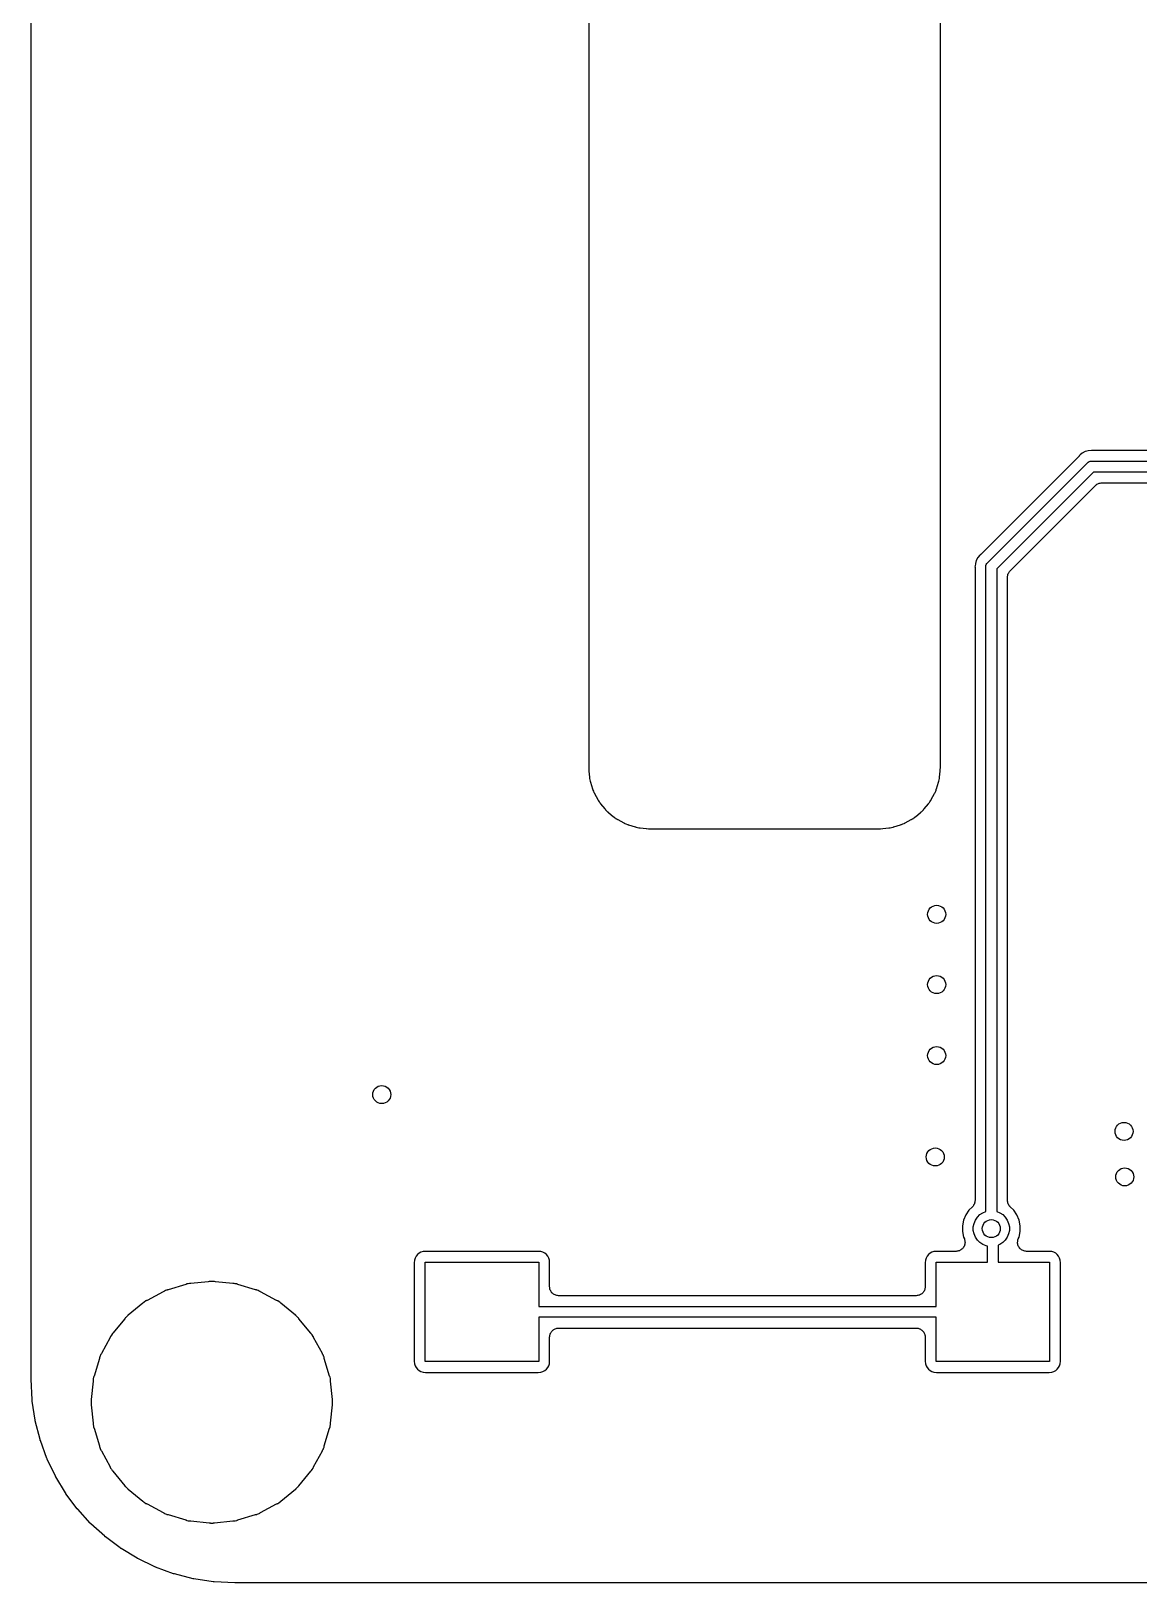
# Model space of a CAD drawing. Extents: x 98.9 to 141.5, y -118.8 to -76.2.
# Drawn here: x 98.89 to 114.51, y -118.8 to -96.93 of the extents above; entities that cross this region are included whole.
import ezdxf

# ---------------------------------------------------------------- set-up
doc = ezdxf.new("R2010")
doc.units = 0
doc.layers.add('BLACK', color=7, linetype='CONTINUOUS')

msp = doc.modelspace()

# ---------------------------------------------------------------- linework, layer by layer
at = {"layer": 'BLACK', "linetype": 'CONTINUOUS'}
for p, q in [((98.8931, -115.926), (98.8931, -79.0857)), ((106.751, -87.7344), (106.751, -107.278)), ((111.707, -107.278), (111.707, -87.7344)), ((113.661, -102.921), (112.276, -104.306)), ((112.374, -104.423), (113.778, -103.019)), ((113.664, -102.917), (113.661, -102.921)), ((113.668, -102.913), (113.664, -102.917)), ((113.669, -102.911), (113.668, -102.913)), ((113.673, -102.908), (113.669, -102.911)), ((113.676, -102.904), (113.673, -102.908)), ((113.707, -102.879), (113.676, -102.904)), ((113.676, -102.904), (113.676, -102.904)), ((113.747, -102.858), (113.707, -102.879)), ((113.773, -102.85), (113.747, -102.858)), ((113.79, -102.845), (113.773, -102.85)), ((113.773, -102.85), (113.773, -102.85)), ((113.778, -103.019), (113.781, -103.016)), ((113.781, -103.016), (113.792, -103.006)), ((113.83, -102.841), (113.79, -102.845)), ((113.792, -103.006), (113.806, -102.999)), ((113.806, -102.999), (113.82, -102.995)), ((113.82, -102.995), (113.831, -102.994)), ((113.835, -102.84), (113.83, -102.841)), ((113.83, -102.841), (113.83, -102.841)), ((113.831, -102.994), (113.835, -102.993)), ((113.831, -102.994), (113.831, -102.994)), ((113.84, -102.841), (113.835, -102.84)), ((113.835, -102.993), (113.839, -102.994)), ((113.839, -102.994), (124.743, -102.994)), ((113.845, -102.841), (113.84, -102.841)), ((113.851, -102.841), (113.845, -102.841)), ((113.852, -102.841), (113.851, -102.841)), ((124.628, -102.841), (113.852, -102.841)), ((113.867, -103.146), (112.501, -104.512)), ((124.771, -103.146), (113.867, -103.146)), ((112.691, -104.537), (113.892, -103.336)), ((113.892, -103.336), (113.893, -103.336)), ((113.893, -103.336), (113.893, -103.335)), ((113.893, -103.335), (113.893, -103.335)), ((113.893, -103.335), (113.894, -103.335)), ((113.894, -103.335), (113.903, -103.327)), ((113.903, -103.327), (113.912, -103.32)), ((113.912, -103.32), (113.913, -103.32)), ((113.913, -103.319), (113.924, -103.314)), ((113.913, -103.32), (113.913, -103.319)), ((113.924, -103.314), (113.934, -103.308)), ((113.934, -103.308), (113.935, -103.308)), ((113.935, -103.308), (113.946, -103.304)), ((113.935, -103.308), (113.935, -103.308)), ((113.946, -103.304), (113.958, -103.301)), ((113.958, -103.301), (113.958, -103.301)), ((113.958, -103.301), (113.959, -103.301)), ((113.959, -103.301), (113.971, -103.3)), ((113.971, -103.3), (113.982, -103.299)), ((113.982, -103.299), (116.957, -103.299)), ((112.263, -104.318), (112.234, -104.352)), ((112.266, -104.314), (112.263, -104.318)), ((112.27, -104.311), (112.266, -104.314)), ((112.274, -104.307), (112.27, -104.311)), ((112.276, -104.306), (112.274, -104.307)), ((112.196, -104.475), (112.195, -104.48)), ((112.195, -104.48), (112.196, -104.485)), ((112.2, -104.435), (112.196, -104.475)), ((112.196, -104.475), (112.196, -104.475)), ((112.196, -104.485), (112.196, -104.487)), ((112.196, -104.487), (112.196, -104.492)), ((112.196, -104.492), (112.196, -104.497)), ((112.196, -104.497), (112.196, -113.411)), ((112.213, -104.392), (112.2, -104.435)), ((112.234, -104.352), (112.213, -104.392)), ((112.348, -104.48), (112.349, -104.476)), ((112.349, -104.484), (112.348, -104.48)), ((112.349, -104.476), (112.35, -104.465)), ((112.349, -113.567), (112.349, -104.484)), ((112.35, -104.465), (112.354, -104.451)), ((112.354, -104.451), (112.361, -104.437)), ((112.361, -104.437), (112.371, -104.426)), ((112.371, -104.426), (112.374, -104.423)), ((112.501, -104.512), (112.501, -113.567)), ((112.675, -104.557), (112.675, -104.556)), ((112.675, -104.556), (112.676, -104.556)), ((112.676, -104.556), (112.683, -104.547)), ((112.683, -104.547), (112.691, -104.537)), ((112.654, -104.626), (112.655, -104.614)), ((112.654, -104.627), (112.654, -104.626)), ((112.654, -113.411), (112.654, -104.627)), ((112.654, -104.627), (112.654, -104.627)), ((112.654, -104.627), (112.654, -104.627)), ((112.654, -104.627), (112.654, -104.627)), ((112.655, -104.614), (112.656, -104.602)), ((112.656, -104.601), (112.66, -104.59)), ((112.656, -104.602), (112.656, -104.601)), ((112.656, -104.602), (112.656, -104.602)), ((112.66, -104.59), (112.663, -104.578)), ((112.663, -104.578), (112.664, -104.578)), ((112.664, -104.577), (112.67, -104.567)), ((112.664, -104.578), (112.664, -104.577)), ((112.67, -104.567), (112.675, -104.557)), ((106.751, -107.278), (106.751, -107.279)), ((106.751, -107.279), (106.751, -107.28)), ((106.751, -107.28), (106.751, -107.309)), ((106.751, -107.309), (106.751, -107.31)), ((106.751, -107.31), (106.751, -107.31)), ((106.751, -107.31), (106.751, -107.32)), ((106.751, -107.32), (106.752, -107.33)), ((106.752, -107.33), (106.752, -107.33)), ((106.752, -107.33), (106.752, -107.33)), ((106.752, -107.33), (106.755, -107.362)), ((106.755, -107.362), (106.755, -107.362)), ((106.755, -107.362), (106.764, -107.448)), ((111.694, -107.448), (111.703, -107.362)), ((111.703, -107.36), (111.706, -107.33)), ((111.703, -107.362), (111.703, -107.36)), ((111.703, -107.36), (111.703, -107.36)), ((111.706, -107.33), (111.707, -107.32)), ((111.706, -107.33), (111.706, -107.33)), ((111.706, -107.33), (111.706, -107.33)), ((111.707, -107.309), (111.707, -107.278)), ((111.707, -107.278), (111.707, -107.278)), ((111.707, -107.31), (111.707, -107.309)), ((111.707, -107.309), (111.707, -107.309)), ((111.707, -107.32), (111.707, -107.31)), ((106.764, -107.448), (106.764, -107.45)), ((106.764, -107.45), (106.764, -107.455)), ((106.764, -107.455), (106.764, -107.46)), ((106.764, -107.46), (106.764, -107.465)), ((106.764, -107.465), (106.768, -107.483)), ((106.768, -107.483), (106.768, -107.484)), ((106.768, -107.484), (106.768, -107.484)), ((106.768, -107.484), (106.772, -107.503)), ((106.772, -107.503), (106.774, -107.507)), ((106.774, -107.507), (106.774, -107.509)), ((106.774, -107.509), (106.776, -107.513)), ((106.776, -107.513), (106.778, -107.518)), ((106.778, -107.518), (106.807, -107.612)), ((106.807, -107.612), (106.807, -107.614)), ((106.807, -107.614), (106.808, -107.619)), ((111.649, -107.622), (111.65, -107.617)), ((111.65, -107.617), (111.651, -107.612)), ((111.651, -107.612), (111.68, -107.518)), ((111.68, -107.518), (111.681, -107.516)), ((111.681, -107.516), (111.683, -107.512)), ((111.683, -107.512), (111.684, -107.507)), ((111.684, -107.507), (111.686, -107.503)), ((111.686, -107.503), (111.69, -107.484)), ((111.69, -107.484), (111.694, -107.465)), ((111.69, -107.484), (111.69, -107.484)), ((111.69, -107.484), (111.69, -107.484)), ((111.694, -107.453), (111.694, -107.448)), ((111.694, -107.458), (111.694, -107.453)), ((111.694, -107.46), (111.694, -107.458)), ((111.694, -107.465), (111.694, -107.46)), ((106.808, -107.619), (106.81, -107.624)), ((106.81, -107.624), (106.811, -107.628)), ((106.811, -107.628), (106.818, -107.644)), ((106.818, -107.644), (106.818, -107.644)), ((106.818, -107.644), (106.826, -107.665)), ((106.826, -107.665), (106.828, -107.668)), ((106.828, -107.668), (106.829, -107.669)), ((106.829, -107.669), (106.832, -107.674)), ((106.832, -107.674), (106.835, -107.678)), ((106.835, -107.678), (106.88, -107.762)), ((106.88, -107.762), (106.881, -107.763)), ((106.881, -107.763), (106.883, -107.769)), ((106.883, -107.769), (106.886, -107.773)), ((106.886, -107.773), (106.887, -107.776)), ((106.887, -107.776), (106.889, -107.78)), ((106.889, -107.78), (106.89, -107.781)), ((106.89, -107.781), (106.89, -107.782)), ((106.89, -107.782), (106.898, -107.793)), ((106.898, -107.793), (106.898, -107.794)), ((106.898, -107.794), (106.898, -107.794)), ((106.898, -107.794), (106.907, -107.806)), ((106.907, -107.806), (106.907, -107.807)), ((106.907, -107.807), (106.909, -107.81)), ((106.909, -107.81), (106.912, -107.812)), ((106.912, -107.812), (106.913, -107.814)), ((106.913, -107.814), (106.916, -107.818)), ((106.916, -107.818), (106.92, -107.822)), ((106.92, -107.822), (106.98, -107.894)), ((111.479, -107.894), (111.538, -107.822)), ((111.538, -107.822), (111.539, -107.82)), ((111.539, -107.82), (111.543, -107.817)), ((111.543, -107.817), (111.546, -107.812)), ((111.546, -107.812), (111.549, -107.81)), ((111.549, -107.81), (111.551, -107.807)), ((111.551, -107.807), (111.552, -107.805)), ((111.552, -107.805), (111.56, -107.794)), ((111.552, -107.805), (111.552, -107.805)), ((111.56, -107.793), (111.569, -107.78)), ((111.56, -107.794), (111.56, -107.793)), ((111.56, -107.793), (111.56, -107.793)), ((111.569, -107.78), (111.571, -107.776)), ((111.569, -107.78), (111.569, -107.78)), ((111.571, -107.776), (111.573, -107.773)), ((111.573, -107.772), (111.576, -107.767)), ((111.573, -107.773), (111.573, -107.772)), ((111.576, -107.767), (111.578, -107.762)), ((111.578, -107.762), (111.623, -107.678)), ((111.623, -107.678), (111.624, -107.677)), ((111.624, -107.677), (111.627, -107.672)), ((111.627, -107.672), (111.63, -107.668)), ((111.63, -107.668), (111.632, -107.665)), ((111.632, -107.665), (111.641, -107.644)), ((111.641, -107.644), (111.647, -107.628)), ((111.641, -107.644), (111.641, -107.644)), ((111.641, -107.644), (111.641, -107.644)), ((111.647, -107.628), (111.648, -107.624)), ((111.648, -107.624), (111.649, -107.622)), ((106.98, -107.894), (106.981, -107.895)), ((106.981, -107.895), (106.984, -107.9)), ((106.984, -107.9), (106.987, -107.904)), ((106.987, -107.904), (106.989, -107.907)), ((106.989, -107.907), (106.992, -107.91)), ((106.992, -107.91), (106.993, -107.911)), ((106.993, -107.911), (106.994, -107.911)), ((106.994, -107.911), (107.003, -107.921)), ((107.003, -107.921), (107.004, -107.921)), ((107.004, -107.921), (107.004, -107.921)), ((107.004, -107.921), (107.014, -107.932)), ((107.014, -107.932), (107.015, -107.932)), ((107.015, -107.932), (107.018, -107.936)), ((107.018, -107.936), (107.02, -107.937)), ((107.02, -107.937), (107.022, -107.938)), ((107.022, -107.938), (107.026, -107.942)), ((107.026, -107.942), (107.031, -107.945)), ((107.031, -107.945), (107.103, -108.004)), ((107.103, -108.004), (107.104, -108.005)), ((107.104, -108.005), (107.108, -108.009)), ((107.108, -108.009), (107.112, -108.013)), ((107.112, -108.013), (107.115, -108.015)), ((107.115, -108.015), (107.118, -108.018)), ((107.118, -108.018), (107.12, -108.019)), ((107.12, -108.019), (107.12, -108.019)), ((107.12, -108.019), (107.131, -108.026)), ((107.131, -108.026), (107.131, -108.027)), ((107.131, -108.027), (107.131, -108.027)), ((107.131, -108.027), (107.144, -108.035)), ((107.144, -108.035), (107.145, -108.035)), ((107.145, -108.035), (107.148, -108.038)), ((107.148, -108.038), (107.151, -108.039)), ((107.151, -108.039), (107.153, -108.04)), ((107.153, -108.04), (107.158, -108.042)), ((107.158, -108.042), (107.163, -108.045)), ((107.163, -108.045), (107.246, -108.09)), ((111.212, -108.09), (111.295, -108.045)), ((111.295, -108.045), (111.297, -108.044)), ((111.297, -108.044), (111.302, -108.042)), ((111.302, -108.042), (111.307, -108.039)), ((111.307, -108.039), (111.31, -108.038)), ((111.31, -108.038), (111.314, -108.035)), ((111.314, -108.035), (111.315, -108.034)), ((111.315, -108.034), (111.327, -108.027)), ((111.315, -108.034), (111.315, -108.034)), ((111.327, -108.026), (111.34, -108.018)), ((111.327, -108.027), (111.327, -108.026)), ((111.327, -108.026), (111.327, -108.026)), ((111.34, -108.018), (111.344, -108.015)), ((111.34, -108.018), (111.34, -108.018)), ((111.344, -108.015), (111.346, -108.013)), ((111.346, -108.013), (111.347, -108.012)), ((111.347, -108.012), (111.351, -108.008)), ((111.351, -108.008), (111.355, -108.004)), ((111.355, -108.004), (111.427, -107.945)), ((111.427, -107.945), (111.429, -107.944)), ((111.429, -107.944), (111.433, -107.941)), ((111.433, -107.941), (111.438, -107.937)), ((111.438, -107.937), (111.44, -107.936)), ((111.44, -107.936), (111.443, -107.932)), ((111.443, -107.932), (111.445, -107.931)), ((111.445, -107.931), (111.455, -107.921)), ((111.445, -107.931), (111.445, -107.931)), ((111.455, -107.921), (111.466, -107.91)), ((111.455, -107.921), (111.455, -107.921)), ((111.455, -107.921), (111.455, -107.921)), ((111.466, -107.91), (111.469, -107.907)), ((111.466, -107.91), (111.466, -107.91)), ((111.469, -107.907), (111.471, -107.904)), ((111.471, -107.904), (111.472, -107.903)), ((111.472, -107.903), (111.475, -107.898)), ((111.475, -107.898), (111.479, -107.894)), ((107.246, -108.09), (107.248, -108.091)), ((107.248, -108.091), (107.252, -108.094)), ((107.252, -108.094), (107.257, -108.096)), ((107.257, -108.096), (107.26, -108.098)), ((107.26, -108.098), (107.277, -108.105)), ((107.277, -108.105), (107.277, -108.105)), ((107.277, -108.105), (107.297, -108.114)), ((107.297, -108.114), (107.3, -108.115)), ((107.3, -108.115), (107.302, -108.115)), ((107.302, -108.115), (107.307, -108.117)), ((107.307, -108.117), (107.312, -108.118)), ((107.312, -108.118), (107.406, -108.147)), ((107.406, -108.147), (107.408, -108.147)), ((107.408, -108.147), (107.413, -108.149)), ((107.413, -108.149), (107.418, -108.151)), ((107.418, -108.151), (107.422, -108.152)), ((107.422, -108.152), (107.441, -108.156)), ((107.441, -108.156), (107.441, -108.156)), ((107.441, -108.156), (107.441, -108.156)), ((107.441, -108.156), (107.46, -108.16)), ((107.46, -108.16), (107.464, -108.16)), ((107.464, -108.16), (107.466, -108.16)), ((107.466, -108.16), (107.471, -108.161)), ((107.471, -108.161), (107.476, -108.161)), ((107.476, -108.161), (107.563, -108.17)), ((107.563, -108.17), (107.564, -108.17)), ((107.564, -108.17), (107.565, -108.17)), ((107.565, -108.17), (107.594, -108.173)), ((107.594, -108.173), (107.594, -108.173)), ((107.594, -108.173), (107.594, -108.173)), ((107.594, -108.173), (107.605, -108.174)), ((107.605, -108.174), (107.615, -108.174)), ((107.615, -108.174), (107.615, -108.174)), ((107.615, -108.174), (107.615, -108.174)), ((107.615, -108.174), (107.646, -108.174)), ((107.646, -108.174), (107.647, -108.174)), ((107.647, -108.174), (110.811, -108.174)), ((110.811, -108.174), (110.813, -108.174)), ((110.813, -108.174), (110.813, -108.174)), ((110.813, -108.174), (110.843, -108.174)), ((110.843, -108.174), (110.843, -108.174)), ((110.843, -108.174), (110.843, -108.174)), ((110.843, -108.174), (110.854, -108.174)), ((110.854, -108.174), (110.864, -108.173)), ((110.864, -108.173), (110.895, -108.17)), ((110.864, -108.173), (110.864, -108.173)), ((110.864, -108.173), (110.864, -108.173)), ((110.895, -108.17), (110.896, -108.17)), ((110.896, -108.17), (110.982, -108.161)), ((110.982, -108.161), (110.984, -108.161)), ((110.984, -108.161), (110.989, -108.161)), ((110.989, -108.161), (110.994, -108.16)), ((110.994, -108.16), (110.998, -108.16)), ((110.998, -108.16), (111.017, -108.156)), ((111.017, -108.156), (111.017, -108.156)), ((111.017, -108.156), (111.018, -108.156)), ((111.018, -108.156), (111.036, -108.152)), ((111.036, -108.152), (111.04, -108.151)), ((111.04, -108.151), (111.042, -108.15)), ((111.042, -108.15), (111.047, -108.149)), ((111.047, -108.149), (111.052, -108.147)), ((111.052, -108.147), (111.146, -108.118)), ((111.146, -108.118), (111.147, -108.117)), ((111.147, -108.117), (111.153, -108.116)), ((111.153, -108.116), (111.158, -108.115)), ((111.158, -108.115), (111.161, -108.114)), ((111.161, -108.114), (111.18, -108.106)), ((111.18, -108.106), (111.198, -108.098)), ((111.18, -108.106), (111.18, -108.106)), ((111.198, -108.098), (111.201, -108.096)), ((111.201, -108.096), (111.203, -108.095)), ((111.203, -108.095), (111.208, -108.093)), ((111.208, -108.093), (111.212, -108.09)), ((112.159, -113.501), (112.109, -113.551)), ((112.167, -113.492), (112.159, -113.501)), ((112.174, -113.483), (112.167, -113.492)), ((112.175, -113.482), (112.174, -113.483)), ((112.18, -113.472), (112.175, -113.482)), ((112.175, -113.482), (112.175, -113.482)), ((112.186, -113.461), (112.18, -113.472)), ((112.187, -113.46), (112.186, -113.461)), ((112.186, -113.461), (112.186, -113.461)), ((112.19, -113.449), (112.187, -113.46)), ((112.194, -113.438), (112.19, -113.449)), ((112.195, -113.425), (112.194, -113.436)), ((112.194, -113.436), (112.194, -113.437)), ((112.194, -113.437), (112.194, -113.438)), ((112.196, -113.413), (112.195, -113.425)), ((112.196, -113.411), (112.196, -113.412)), ((112.196, -113.412), (112.196, -113.412)), ((112.196, -113.412), (112.196, -113.412)), ((112.196, -113.412), (112.196, -113.413)), ((112.655, -113.423), (112.654, -113.411)), ((112.656, -113.435), (112.655, -113.423)), ((112.656, -113.436), (112.656, -113.435)), ((112.656, -113.435), (112.656, -113.435)), ((112.659, -113.447), (112.656, -113.436)), ((112.663, -113.458), (112.659, -113.447)), ((112.663, -113.459), (112.663, -113.458)), ((112.663, -113.46), (112.663, -113.459)), ((112.669, -113.47), (112.663, -113.46)), ((112.674, -113.48), (112.669, -113.47)), ((112.675, -113.481), (112.674, -113.48)), ((112.675, -113.482), (112.675, -113.481)), ((112.682, -113.491), (112.675, -113.482)), ((112.69, -113.5), (112.682, -113.491)), ((112.69, -113.501), (112.69, -113.5)), ((112.691, -113.501), (112.69, -113.501)), ((112.69, -113.501), (112.69, -113.501)), ((112.69, -113.501), (112.69, -113.501)), ((112.741, -113.551), (112.691, -113.501)), ((112.034, -113.691), (112.019, -113.77)), ((112.065, -113.617), (112.034, -113.691)), ((112.109, -113.551), (112.065, -113.617)), ((112.171, -113.785), (112.181, -113.736)), ((112.181, -113.736), (112.2, -113.69)), ((112.2, -113.69), (112.228, -113.648)), ((112.228, -113.648), (112.263, -113.613)), ((112.263, -113.613), (112.305, -113.585)), ((112.305, -113.585), (112.349, -113.567)), ((112.501, -113.567), (112.545, -113.585)), ((112.545, -113.585), (112.587, -113.613)), ((112.587, -113.613), (112.622, -113.648)), ((112.622, -113.648), (112.65, -113.69)), ((112.65, -113.69), (112.669, -113.736)), ((112.669, -113.736), (112.679, -113.785)), ((112.785, -113.617), (112.741, -113.551)), ((112.816, -113.691), (112.785, -113.617)), ((112.831, -113.77), (112.816, -113.691)), ((112.019, -113.77), (112.019, -113.85)), ((112.019, -113.85), (112.034, -113.929)), ((112.034, -113.929), (112.045, -113.955)), ((112.045, -113.955), (112.045, -113.956)), ((112.045, -113.956), (112.045, -113.956)), ((112.045, -113.956), (112.045, -113.956)), ((112.045, -113.956), (112.046, -113.956)), ((112.046, -113.956), (112.049, -113.968)), ((112.171, -113.835), (112.171, -113.785)), ((112.181, -113.884), (112.171, -113.835)), ((112.2, -113.93), (112.181, -113.884)), ((112.228, -113.972), (112.2, -113.93)), ((112.65, -113.93), (112.622, -113.972)), ((112.669, -113.884), (112.65, -113.93)), ((112.679, -113.835), (112.669, -113.884)), ((112.679, -113.785), (112.679, -113.835)), ((112.801, -113.966), (112.805, -113.955)), ((112.805, -113.955), (112.816, -113.929)), ((112.816, -113.929), (112.831, -113.85)), ((112.831, -113.85), (112.831, -113.77)), ((104.338, -114.176), (104.319, -114.199)), ((104.362, -114.157), (104.338, -114.176)), ((104.388, -114.143), (104.362, -114.157)), ((104.417, -114.134), (104.388, -114.143)), ((104.453, -114.13), (104.417, -114.134)), ((106.04, -114.13), (104.453, -114.13)), ((106.076, -114.134), (106.04, -114.13)), ((106.105, -114.143), (106.076, -114.134)), ((106.132, -114.157), (106.105, -114.143)), ((106.155, -114.176), (106.132, -114.157)), ((106.174, -114.199), (106.155, -114.176)), ((111.538, -114.176), (111.519, -114.199)), ((111.562, -114.157), (111.538, -114.176)), ((111.588, -114.143), (111.562, -114.157)), ((111.617, -114.134), (111.588, -114.143)), ((111.653, -114.13), (111.617, -114.134)), ((111.928, -114.13), (111.653, -114.13)), ((111.94, -114.129), (111.928, -114.13)), ((111.952, -114.128), (111.94, -114.129)), ((111.964, -114.124), (111.952, -114.128)), ((111.952, -114.128), (111.952, -114.128)), ((111.952, -114.128), (111.952, -114.128)), ((111.975, -114.121), (111.964, -114.124)), ((111.976, -114.121), (111.975, -114.121)), ((111.987, -114.115), (111.976, -114.121)), ((111.976, -114.121), (111.976, -114.121)), ((111.997, -114.109), (111.987, -114.115)), ((111.998, -114.109), (111.997, -114.109)), ((112.007, -114.101), (111.998, -114.109)), ((111.998, -114.109), (111.998, -114.109)), ((112.017, -114.094), (112.007, -114.101)), ((112.025, -114.084), (112.017, -114.093)), ((112.017, -114.093), (112.017, -114.094)), ((112.017, -114.094), (112.017, -114.094)), ((112.033, -114.075), (112.025, -114.084)), ((112.039, -114.064), (112.033, -114.074)), ((112.033, -114.074), (112.033, -114.075)), ((112.033, -114.075), (112.033, -114.075)), ((112.045, -114.053), (112.039, -114.064)), ((112.048, -114.041), (112.045, -114.052)), ((112.045, -114.052), (112.045, -114.053)), ((112.045, -114.053), (112.045, -114.053)), ((112.052, -114.029), (112.048, -114.041)), ((112.049, -113.968), (112.052, -113.979)), ((112.052, -113.979), (112.052, -113.98)), ((112.052, -113.98), (112.053, -113.98)), ((112.053, -114.017), (112.052, -114.029)), ((112.052, -114.029), (112.052, -114.029)), ((112.052, -114.029), (112.052, -114.029)), ((112.053, -113.98), (112.054, -113.992)), ((112.055, -114.005), (112.053, -114.017)), ((112.054, -113.992), (112.055, -114.004)), ((112.055, -114.004), (112.055, -114.004)), ((112.055, -114.004), (112.055, -114.005)), ((112.263, -114.007), (112.228, -113.972)), ((112.305, -114.035), (112.263, -114.007)), ((112.351, -114.054), (112.305, -114.035)), ((112.37, -114.058), (112.351, -114.054)), ((112.37, -114.284), (112.37, -114.058)), ((112.545, -114.035), (112.523, -114.044)), ((112.523, -114.044), (112.523, -114.284)), ((112.587, -114.007), (112.545, -114.035)), ((112.622, -113.972), (112.587, -114.007)), ((112.795, -114.002), (112.797, -113.99)), ((112.795, -114.003), (112.795, -114.002)), ((112.796, -114.015), (112.795, -114.003)), ((112.795, -114.003), (112.795, -114.003)), ((112.798, -114.027), (112.796, -114.015)), ((112.797, -113.99), (112.798, -113.978)), ((112.798, -113.978), (112.801, -113.966)), ((112.798, -113.978), (112.798, -113.978)), ((112.798, -113.978), (112.798, -113.978)), ((112.798, -114.028), (112.798, -114.027)), ((112.798, -114.027), (112.798, -114.027)), ((112.801, -114.039), (112.798, -114.028)), ((112.805, -114.051), (112.801, -114.039)), ((112.81, -114.062), (112.805, -114.051)), ((112.805, -114.051), (112.805, -114.051)), ((112.805, -114.051), (112.805, -114.051)), ((112.816, -114.073), (112.81, -114.062)), ((112.824, -114.083), (112.816, -114.073)), ((112.816, -114.073), (112.816, -114.073)), ((112.816, -114.073), (112.816, -114.073)), ((112.832, -114.092), (112.824, -114.083)), ((112.832, -114.093), (112.832, -114.092)), ((112.832, -114.092), (112.832, -114.092)), ((112.841, -114.1), (112.832, -114.093)), ((112.851, -114.108), (112.841, -114.1)), ((112.862, -114.114), (112.851, -114.108)), ((112.851, -114.108), (112.851, -114.108)), ((112.851, -114.108), (112.851, -114.108)), ((112.872, -114.12), (112.862, -114.114)), ((112.873, -114.12), (112.872, -114.12)), ((112.884, -114.124), (112.873, -114.12)), ((112.873, -114.12), (112.873, -114.12)), ((112.896, -114.127), (112.884, -114.124)), ((112.896, -114.128), (112.896, -114.127)), ((112.897, -114.128), (112.896, -114.128)), ((112.908, -114.129), (112.897, -114.128)), ((112.921, -114.13), (112.908, -114.129)), ((112.922, -114.13), (112.921, -114.13)), ((112.921, -114.13), (112.921, -114.13)), ((112.921, -114.13), (112.921, -114.13)), ((112.921, -114.13), (112.921, -114.13)), ((113.24, -114.13), (112.922, -114.13)), ((113.276, -114.134), (113.24, -114.13)), ((113.305, -114.143), (113.276, -114.134)), ((113.332, -114.157), (113.305, -114.143)), ((113.355, -114.176), (113.332, -114.157)), ((113.374, -114.199), (113.355, -114.176)), ((104.296, -114.254), (104.293, -114.29)), ((104.293, -114.29), (104.293, -115.678)), ((104.305, -114.225), (104.296, -114.254)), ((104.319, -114.199), (104.305, -114.225)), ((104.447, -115.684), (104.447, -114.284)), ((104.447, -114.284), (106.047, -114.284)), ((106.047, -114.284), (106.047, -114.908)), ((106.188, -114.225), (106.174, -114.199)), ((106.197, -114.254), (106.188, -114.225)), ((106.2, -114.29), (106.197, -114.254)), ((106.2, -114.628), (106.2, -114.29)), ((111.496, -114.254), (111.493, -114.29)), ((111.493, -114.29), (111.493, -114.628)), ((111.505, -114.225), (111.496, -114.254)), ((111.519, -114.199), (111.505, -114.225)), ((111.647, -114.908), (111.647, -114.284)), ((111.647, -114.284), (112.37, -114.284)), ((112.523, -114.284), (113.247, -114.284)), ((113.247, -114.284), (113.247, -115.684)), ((113.388, -114.225), (113.374, -114.199)), ((113.397, -114.254), (113.388, -114.225)), ((113.4, -114.29), (113.397, -114.254)), ((113.4, -115.678), (113.4, -114.29)), ((101.073, -114.596), (100.824, -114.672)), ((101.078, -114.594), (101.073, -114.596)), ((101.083, -114.593), (101.078, -114.594)), ((101.084, -114.592), (101.083, -114.593)), ((101.088, -114.59), (101.084, -114.592)), ((101.109, -114.586), (101.088, -114.59)), ((101.127, -114.583), (101.109, -114.586)), ((101.109, -114.586), (101.109, -114.586)), ((101.109, -114.586), (101.109, -114.586)), ((101.131, -114.583), (101.127, -114.583)), ((101.136, -114.582), (101.131, -114.583)), ((101.141, -114.582), (101.136, -114.582)), ((101.143, -114.582), (101.141, -114.582)), ((101.389, -114.558), (101.143, -114.582)), ((101.405, -114.556), (101.389, -114.558)), ((101.389, -114.558), (101.389, -114.558)), ((101.41, -114.555), (101.405, -114.556)), ((101.416, -114.555), (101.41, -114.555)), ((101.417, -114.554), (101.416, -114.555)), ((101.421, -114.554), (101.417, -114.554)), ((101.437, -114.554), (101.421, -114.554)), ((101.445, -114.554), (101.437, -114.554)), ((101.461, -114.554), (101.445, -114.554)), ((101.465, -114.554), (101.461, -114.554)), ((101.47, -114.555), (101.465, -114.554)), ((101.475, -114.556), (101.47, -114.555)), ((101.477, -114.556), (101.475, -114.556)), ((101.492, -114.558), (101.477, -114.556)), ((101.493, -114.558), (101.492, -114.558)), ((101.739, -114.582), (101.493, -114.558)), ((101.744, -114.582), (101.739, -114.582)), ((101.749, -114.583), (101.744, -114.582)), ((101.751, -114.583), (101.749, -114.583)), ((101.755, -114.583), (101.751, -114.583)), ((101.771, -114.586), (101.755, -114.583)), ((101.794, -114.59), (101.771, -114.586)), ((101.771, -114.586), (101.771, -114.586)), ((101.771, -114.586), (101.771, -114.586)), ((101.798, -114.592), (101.794, -114.59)), ((101.803, -114.593), (101.798, -114.592)), ((101.808, -114.596), (101.803, -114.593)), ((101.809, -114.596), (101.808, -114.596)), ((102.058, -114.672), (101.809, -114.596)), ((100.513, -114.829), (100.486, -114.846)), ((100.516, -114.827), (100.513, -114.829)), ((100.521, -114.825), (100.516, -114.827)), ((100.526, -114.823), (100.521, -114.825)), ((100.528, -114.822), (100.526, -114.823)), ((100.757, -114.699), (100.528, -114.822)), ((100.762, -114.696), (100.757, -114.699)), ((100.766, -114.694), (100.762, -114.696)), ((100.768, -114.693), (100.766, -114.694)), ((100.771, -114.691), (100.768, -114.693)), ((100.774, -114.689), (100.771, -114.691)), ((100.775, -114.689), (100.774, -114.689)), ((100.79, -114.683), (100.775, -114.689)), ((100.803, -114.678), (100.79, -114.683)), ((100.79, -114.683), (100.79, -114.683)), ((100.79, -114.683), (100.79, -114.683)), ((100.804, -114.677), (100.803, -114.678)), ((100.803, -114.678), (100.803, -114.678)), ((100.808, -114.675), (100.804, -114.677)), ((100.811, -114.675), (100.808, -114.675)), ((100.817, -114.673), (100.811, -114.675)), ((100.822, -114.672), (100.817, -114.673)), ((100.824, -114.672), (100.822, -114.672)), ((102.064, -114.673), (102.058, -114.672)), ((102.069, -114.674), (102.064, -114.673)), ((102.07, -114.675), (102.069, -114.674)), ((102.074, -114.675), (102.07, -114.675)), ((102.078, -114.677), (102.074, -114.675)), ((102.092, -114.683), (102.078, -114.677)), ((102.078, -114.677), (102.078, -114.677)), ((102.106, -114.689), (102.092, -114.683)), ((102.092, -114.683), (102.092, -114.683)), ((102.092, -114.683), (102.092, -114.683)), ((102.107, -114.689), (102.106, -114.689)), ((102.106, -114.689), (102.106, -114.689)), ((102.111, -114.691), (102.107, -114.689)), ((102.114, -114.693), (102.111, -114.691)), ((102.119, -114.695), (102.114, -114.693)), ((102.123, -114.698), (102.119, -114.695)), ((102.125, -114.699), (102.123, -114.698)), ((102.354, -114.822), (102.125, -114.699)), ((102.359, -114.824), (102.354, -114.822)), ((102.364, -114.826), (102.359, -114.824)), ((102.366, -114.827), (102.364, -114.826)), ((102.369, -114.829), (102.366, -114.827)), ((102.388, -114.841), (102.369, -114.829)), ((106.202, -114.64), (106.2, -114.628)), ((106.203, -114.652), (106.202, -114.64)), ((106.203, -114.653), (106.203, -114.652)), ((106.206, -114.665), (106.203, -114.653)), ((106.203, -114.653), (106.203, -114.653)), ((106.21, -114.676), (106.206, -114.665)), ((106.21, -114.677), (106.21, -114.676)), ((106.21, -114.676), (106.21, -114.676)), ((106.216, -114.687), (106.21, -114.677)), ((106.221, -114.698), (106.216, -114.687)), ((106.222, -114.699), (106.221, -114.698)), ((106.221, -114.698), (106.221, -114.698)), ((106.229, -114.708), (106.222, -114.699)), ((106.237, -114.717), (106.229, -114.708)), ((106.237, -114.718), (106.237, -114.717)), ((106.246, -114.726), (106.237, -114.718)), ((106.237, -114.718), (106.237, -114.718)), ((106.256, -114.733), (106.246, -114.726)), ((106.256, -114.734), (106.256, -114.733)), ((106.256, -114.733), (106.256, -114.733)), ((106.267, -114.739), (106.256, -114.734)), ((106.277, -114.745), (106.267, -114.739)), ((106.278, -114.745), (106.277, -114.745)), ((106.29, -114.749), (106.278, -114.745)), ((106.278, -114.745), (106.278, -114.745)), ((106.301, -114.753), (106.29, -114.749)), ((106.302, -114.753), (106.301, -114.753)), ((106.301, -114.753), (106.301, -114.753)), ((106.314, -114.754), (106.302, -114.753)), ((106.326, -114.755), (106.314, -114.754)), ((106.327, -114.755), (106.326, -114.755)), ((106.326, -114.755), (106.326, -114.755)), ((106.326, -114.755), (106.326, -114.755)), ((106.326, -114.755), (106.326, -114.755)), ((111.366, -114.755), (106.327, -114.755)), ((111.378, -114.754), (111.366, -114.755)), ((111.39, -114.753), (111.378, -114.754)), ((111.391, -114.753), (111.39, -114.753)), ((111.39, -114.753), (111.39, -114.753)), ((111.402, -114.75), (111.391, -114.753)), ((111.413, -114.746), (111.402, -114.75)), ((111.414, -114.746), (111.413, -114.746)), ((111.425, -114.74), (111.414, -114.746)), ((111.414, -114.746), (111.414, -114.746)), ((111.435, -114.735), (111.425, -114.74)), ((111.436, -114.734), (111.435, -114.735)), ((111.445, -114.727), (111.436, -114.734)), ((111.436, -114.734), (111.436, -114.734)), ((111.455, -114.719), (111.445, -114.727)), ((111.463, -114.709), (111.455, -114.719)), ((111.455, -114.719), (111.455, -114.719)), ((111.455, -114.719), (111.455, -114.719)), ((111.471, -114.7), (111.463, -114.709)), ((111.477, -114.689), (111.471, -114.699)), ((111.471, -114.699), (111.471, -114.7)), ((111.471, -114.7), (111.471, -114.7)), ((111.483, -114.678), (111.477, -114.689)), ((111.486, -114.666), (111.483, -114.678)), ((111.483, -114.678), (111.483, -114.678)), ((111.483, -114.678), (111.483, -114.678)), ((111.49, -114.655), (111.486, -114.666)), ((111.492, -114.642), (111.49, -114.654)), ((111.49, -114.654), (111.49, -114.654)), ((111.49, -114.654), (111.49, -114.655)), ((111.493, -114.63), (111.492, -114.642)), ((111.493, -114.628), (111.493, -114.629)), ((111.493, -114.629), (111.493, -114.629)), ((111.493, -114.629), (111.493, -114.629)), ((111.493, -114.629), (111.493, -114.63)), ((100.237, -115.052), (100.223, -115.066)), ((100.251, -115.038), (100.237, -115.052)), ((100.237, -115.052), (100.237, -115.052)), ((100.237, -115.052), (100.237, -115.052)), ((100.254, -115.036), (100.251, -115.038)), ((100.258, -115.033), (100.254, -115.036)), ((100.263, -115.03), (100.258, -115.033)), ((100.264, -115.029), (100.263, -115.03)), ((100.468, -114.862), (100.264, -115.029)), ((100.472, -114.858), (100.468, -114.862)), ((100.476, -114.855), (100.472, -114.858)), ((100.477, -114.853), (100.476, -114.855)), ((100.48, -114.851), (100.477, -114.853)), ((100.486, -114.846), (100.48, -114.851)), ((100.486, -114.846), (100.486, -114.846)), ((102.402, -114.851), (102.388, -114.841)), ((102.388, -114.841), (102.388, -114.841)), ((102.405, -114.853), (102.402, -114.851)), ((102.409, -114.857), (102.405, -114.853)), ((102.413, -114.861), (102.409, -114.857)), ((102.414, -114.862), (102.413, -114.861)), ((102.618, -115.029), (102.414, -114.862)), ((102.622, -115.032), (102.618, -115.029)), ((102.626, -115.035), (102.622, -115.032)), ((102.628, -115.036), (102.626, -115.035)), ((102.631, -115.038), (102.628, -115.036)), ((102.645, -115.052), (102.631, -115.038)), ((102.659, -115.066), (102.645, -115.052)), ((102.645, -115.052), (102.645, -115.052)), ((102.645, -115.052), (102.645, -115.052)), ((106.047, -114.908), (111.647, -114.908)), ((100.213, -115.079), (100.046, -115.283)), ((100.216, -115.075), (100.213, -115.079)), ((100.22, -115.071), (100.216, -115.075)), ((100.221, -115.069), (100.22, -115.071)), ((100.223, -115.066), (100.221, -115.069)), ((102.661, -115.069), (102.659, -115.066)), ((102.664, -115.074), (102.661, -115.069)), ((102.667, -115.078), (102.664, -115.074)), ((102.668, -115.079), (102.667, -115.078)), ((102.835, -115.283), (102.668, -115.079)), ((111.647, -115.06), (106.047, -115.06)), ((106.047, -115.06), (106.047, -115.684)), ((106.216, -115.279), (106.222, -115.269)), ((106.222, -115.269), (106.222, -115.268)), ((106.222, -115.268), (106.223, -115.268)), ((106.223, -115.268), (106.23, -115.259)), ((106.23, -115.259), (106.238, -115.249)), ((106.238, -115.249), (106.248, -115.241)), ((106.238, -115.249), (106.238, -115.249)), ((106.238, -115.249), (106.238, -115.249)), ((106.248, -115.241), (106.257, -115.234)), ((106.257, -115.234), (106.258, -115.233)), ((106.257, -115.234), (106.257, -115.234)), ((106.258, -115.233), (106.268, -115.228)), ((106.268, -115.228), (106.279, -115.222)), ((106.279, -115.222), (106.279, -115.222)), ((106.279, -115.222), (106.28, -115.222)), ((106.28, -115.222), (106.291, -115.218)), ((106.291, -115.218), (106.303, -115.215)), ((106.303, -115.215), (106.303, -115.215)), ((106.303, -115.215), (106.304, -115.215)), ((106.304, -115.215), (106.315, -115.214)), ((106.315, -115.214), (106.327, -115.213)), ((106.327, -115.213), (111.366, -115.213)), ((111.366, -115.213), (111.367, -115.213)), ((111.367, -115.213), (111.367, -115.213)), ((111.367, -115.213), (111.367, -115.213)), ((111.367, -115.213), (111.368, -115.213)), ((111.368, -115.213), (111.38, -115.214)), ((111.38, -115.214), (111.391, -115.215)), ((111.391, -115.215), (111.392, -115.215)), ((111.392, -115.215), (111.392, -115.215)), ((111.392, -115.215), (111.404, -115.219)), ((111.404, -115.219), (111.415, -115.223)), ((111.415, -115.223), (111.415, -115.223)), ((111.415, -115.223), (111.416, -115.223)), ((111.416, -115.223), (111.426, -115.229)), ((111.426, -115.229), (111.437, -115.234)), ((111.437, -115.234), (111.437, -115.235)), ((111.437, -115.235), (111.438, -115.235)), ((111.438, -115.235), (111.447, -115.242)), ((111.447, -115.242), (111.456, -115.25)), ((111.456, -115.25), (111.456, -115.25)), ((111.456, -115.25), (111.457, -115.251)), ((111.457, -115.251), (111.464, -115.26)), ((111.464, -115.26), (111.472, -115.269)), ((111.472, -115.269), (111.472, -115.27)), ((111.472, -115.27), (111.472, -115.27)), ((111.472, -115.27), (111.478, -115.281)), ((111.647, -115.684), (111.647, -115.06)), ((100.007, -115.343), (99.8841, -115.572)), ((100.009, -115.338), (100.007, -115.343)), ((100.011, -115.333), (100.009, -115.338)), ((100.012, -115.331), (100.011, -115.333)), ((100.013, -115.328), (100.012, -115.331)), ((100.026, -115.31), (100.013, -115.328)), ((100.035, -115.295), (100.026, -115.31)), ((100.026, -115.31), (100.026, -115.31)), ((100.038, -115.292), (100.035, -115.295)), ((100.042, -115.288), (100.038, -115.292)), ((100.045, -115.284), (100.042, -115.288)), ((100.046, -115.283), (100.045, -115.284)), ((102.839, -115.287), (102.835, -115.283)), ((102.842, -115.291), (102.839, -115.287)), ((102.844, -115.292), (102.842, -115.291)), ((102.846, -115.295), (102.844, -115.292)), ((102.855, -115.307), (102.846, -115.295)), ((102.869, -115.328), (102.855, -115.307)), ((102.855, -115.307), (102.855, -115.307)), ((102.87, -115.331), (102.869, -115.328)), ((102.872, -115.336), (102.87, -115.331)), ((102.874, -115.341), (102.872, -115.336)), ((102.875, -115.343), (102.874, -115.341)), ((102.998, -115.572), (102.875, -115.343)), ((106.2, -115.338), (106.202, -115.326)), ((106.2, -115.339), (106.2, -115.338)), ((106.2, -115.34), (106.2, -115.339)), ((106.2, -115.339), (106.2, -115.339)), ((106.2, -115.339), (106.2, -115.339)), ((106.2, -115.678), (106.2, -115.34)), ((106.202, -115.326), (106.203, -115.314)), ((106.203, -115.313), (106.207, -115.302)), ((106.203, -115.314), (106.203, -115.313)), ((106.203, -115.314), (106.203, -115.314)), ((106.207, -115.302), (106.21, -115.29)), ((106.21, -115.29), (106.21, -115.29)), ((106.21, -115.29), (106.211, -115.29)), ((106.211, -115.29), (106.216, -115.279)), ((111.478, -115.281), (111.483, -115.291)), ((111.483, -115.291), (111.483, -115.292)), ((111.483, -115.292), (111.484, -115.292)), ((111.484, -115.292), (111.487, -115.303)), ((111.487, -115.303), (111.49, -115.315)), ((111.49, -115.315), (111.49, -115.315)), ((111.49, -115.315), (111.491, -115.316)), ((111.491, -115.316), (111.492, -115.328)), ((111.492, -115.328), (111.493, -115.34)), ((111.493, -115.34), (111.493, -115.678)), ((99.8565, -115.639), (99.7809, -115.888)), ((99.8576, -115.633), (99.8565, -115.639)), ((99.8592, -115.628), (99.8576, -115.633)), ((99.8596, -115.627), (99.8592, -115.628)), ((99.8603, -115.623), (99.8596, -115.627)), ((99.8618, -115.619), (99.8603, -115.623)), ((99.8678, -115.605), (99.8618, -115.619)), ((99.8618, -115.619), (99.8618, -115.619)), ((99.8734, -115.591), (99.8678, -115.605)), ((99.8678, -115.605), (99.8678, -115.605)), ((99.8678, -115.605), (99.8678, -115.605)), ((99.8741, -115.59), (99.8734, -115.591)), ((99.8734, -115.591), (99.8734, -115.591)), ((99.8756, -115.586), (99.8741, -115.59)), ((99.8776, -115.583), (99.8756, -115.586)), ((99.8801, -115.578), (99.8776, -115.583)), ((99.8832, -115.574), (99.8801, -115.578)), ((99.8841, -115.572), (99.8832, -115.574)), ((103.001, -115.577), (102.998, -115.572)), ((103.003, -115.582), (103.001, -115.577)), ((103.004, -115.583), (103.003, -115.582)), ((103.006, -115.586), (103.004, -115.583)), ((103.008, -115.59), (103.006, -115.586)), ((103.014, -115.605), (103.008, -115.59)), ((103.008, -115.59), (103.008, -115.59)), ((103.019, -115.618), (103.014, -115.605)), ((103.014, -115.605), (103.014, -115.605)), ((103.02, -115.619), (103.019, -115.618)), ((103.019, -115.618), (103.019, -115.618)), ((103.022, -115.623), (103.02, -115.619)), ((103.022, -115.627), (103.022, -115.623)), ((103.024, -115.632), (103.022, -115.627)), ((103.025, -115.637), (103.024, -115.632)), ((103.025, -115.639), (103.025, -115.637)), ((103.101, -115.888), (103.025, -115.639)), ((104.293, -115.678), (104.296, -115.714)), ((106.047, -115.684), (104.447, -115.684)), ((106.197, -115.714), (106.2, -115.678)), ((111.493, -115.678), (111.496, -115.714)), ((113.247, -115.684), (111.647, -115.684)), ((113.397, -115.714), (113.4, -115.678)), ((98.8933, -115.929), (98.8931, -115.926)), ((98.8932, -115.931), (98.8933, -115.929)), ((99.7706, -115.926), (99.7674, -115.942)), ((99.7752, -115.903), (99.7706, -115.926)), ((99.7706, -115.926), (99.7706, -115.926)), ((99.7767, -115.899), (99.7752, -115.903)), ((99.7782, -115.894), (99.7767, -115.899)), ((99.7803, -115.889), (99.7782, -115.894)), ((99.7809, -115.888), (99.7803, -115.889)), ((103.103, -115.893), (103.101, -115.888)), ((103.105, -115.898), (103.103, -115.893)), ((103.105, -115.899), (103.105, -115.898)), ((103.107, -115.903), (103.105, -115.899)), ((103.111, -115.924), (103.107, -115.903)), ((103.114, -115.942), (103.111, -115.924)), ((103.111, -115.924), (103.111, -115.924)), ((104.296, -115.714), (104.305, -115.743)), ((104.305, -115.743), (104.319, -115.769)), ((104.319, -115.769), (104.338, -115.792)), ((104.338, -115.792), (104.362, -115.811)), ((104.362, -115.811), (104.388, -115.825)), ((104.388, -115.825), (104.417, -115.834)), ((104.417, -115.834), (104.453, -115.838)), ((104.453, -115.838), (106.04, -115.838)), ((106.04, -115.838), (106.076, -115.834)), ((106.076, -115.834), (106.105, -115.825)), ((106.105, -115.825), (106.132, -115.811)), ((106.132, -115.811), (106.155, -115.792)), ((106.155, -115.792), (106.174, -115.769)), ((106.174, -115.769), (106.188, -115.743)), ((106.188, -115.743), (106.197, -115.714)), ((111.496, -115.714), (111.505, -115.743)), ((111.505, -115.743), (111.519, -115.769)), ((111.519, -115.769), (111.538, -115.792)), ((111.538, -115.792), (111.562, -115.811)), ((111.562, -115.811), (111.588, -115.825)), ((111.588, -115.825), (111.617, -115.834)), ((111.617, -115.834), (111.653, -115.838)), ((111.653, -115.838), (113.24, -115.838)), ((113.24, -115.838), (113.276, -115.834)), ((113.276, -115.834), (113.305, -115.825)), ((113.305, -115.825), (113.332, -115.811)), ((113.332, -115.811), (113.355, -115.792)), ((113.355, -115.792), (113.374, -115.769)), ((113.374, -115.769), (113.388, -115.743)), ((113.388, -115.743), (113.397, -115.714)), ((98.8933, -115.933), (98.8932, -115.931)), ((98.9078, -116.223), (98.8933, -115.933)), ((99.7668, -115.958), (99.7409, -116.22)), ((99.7674, -115.948), (99.7668, -115.953)), ((99.7668, -115.953), (99.7668, -115.958)), ((99.7674, -115.942), (99.7674, -115.946)), ((99.7674, -115.946), (99.7674, -115.948)), ((103.114, -115.946), (103.114, -115.942)), ((103.115, -115.951), (103.114, -115.946)), ((103.115, -115.956), (103.115, -115.951)), ((103.115, -115.958), (103.115, -115.956)), ((103.141, -116.22), (103.115, -115.958)), ((98.9086, -116.228), (98.9078, -116.223)), ((98.9089, -116.234), (98.9086, -116.228)), ((98.9091, -116.236), (98.9089, -116.234)), ((98.9102, -116.243), (98.9091, -116.236)), ((98.9505, -116.509), (98.9102, -116.243)), ((98.9102, -116.243), (98.9102, -116.243)), ((99.7391, -116.232), (99.7384, -116.236)), ((99.7384, -116.236), (99.7384, -116.256)), ((99.7384, -116.256), (99.7384, -116.256)), ((99.7384, -116.256), (99.7384, -116.256)), ((99.7384, -116.256), (99.7384, -116.276)), ((99.7384, -116.276), (99.7391, -116.28)), ((99.7396, -116.227), (99.7391, -116.232)), ((99.7391, -116.28), (99.7394, -116.281)), ((99.7394, -116.281), (99.7399, -116.287)), ((99.7407, -116.222), (99.7396, -116.227)), ((99.7399, -116.287), (99.7409, -116.292)), ((99.7409, -116.22), (99.7407, -116.222)), ((99.7409, -116.292), (99.7668, -116.554)), ((103.115, -116.554), (103.141, -116.292)), ((103.142, -116.225), (103.141, -116.22)), ((103.141, -116.29), (103.142, -116.285)), ((103.141, -116.292), (103.141, -116.29)), ((103.142, -116.231), (103.142, -116.225)), ((103.143, -116.232), (103.142, -116.231)), ((103.142, -116.285), (103.143, -116.28)), ((103.143, -116.236), (103.143, -116.232)), ((103.143, -116.256), (103.143, -116.236)), ((103.143, -116.276), (103.143, -116.256)), ((103.143, -116.256), (103.143, -116.256)), ((103.143, -116.256), (103.143, -116.256)), ((103.143, -116.28), (103.143, -116.276)), ((98.9519, -116.514), (98.9505, -116.509)), ((98.9526, -116.519), (98.9519, -116.514)), ((98.9531, -116.521), (98.9526, -116.519)), ((99.0204, -116.784), (98.9531, -116.521)), ((99.7668, -116.554), (99.767, -116.556)), ((99.767, -116.556), (99.7669, -116.561)), ((99.7669, -116.561), (99.7674, -116.566)), ((99.7674, -116.566), (99.7674, -116.57)), ((99.7674, -116.57), (99.7718, -116.592)), ((103.109, -116.595), (103.114, -116.57)), ((103.114, -116.565), (103.115, -116.559)), ((103.114, -116.566), (103.114, -116.565)), ((103.114, -116.57), (103.114, -116.566)), ((103.115, -116.559), (103.115, -116.554)), ((99.0222, -116.789), (99.0204, -116.784)), ((99.0235, -116.794), (99.0222, -116.789)), ((99.0241, -116.796), (99.0235, -116.794)), ((99.116, -117.048), (99.0241, -116.796)), ((99.7718, -116.592), (99.7718, -116.592)), ((99.7718, -116.592), (99.7718, -116.592)), ((99.7718, -116.592), (99.7752, -116.609)), ((99.7752, -116.609), (99.7767, -116.613)), ((99.7767, -116.613), (99.7773, -116.614)), ((99.7773, -116.614), (99.7788, -116.62)), ((99.7788, -116.62), (99.7809, -116.624)), ((99.7809, -116.624), (99.8565, -116.873)), ((103.025, -116.873), (103.101, -116.624)), ((103.101, -116.624), (103.102, -116.623)), ((103.102, -116.623), (103.104, -116.618)), ((103.104, -116.618), (103.105, -116.613)), ((103.105, -116.613), (103.107, -116.609)), ((103.107, -116.609), (103.109, -116.595)), ((103.109, -116.595), (103.109, -116.595)), ((99.8565, -116.873), (99.857, -116.875)), ((99.857, -116.875), (99.858, -116.88)), ((99.858, -116.88), (99.8596, -116.886)), ((99.8596, -116.886), (99.8603, -116.889)), ((99.8603, -116.889), (99.8617, -116.893)), ((99.8617, -116.893), (99.8624, -116.894)), ((99.8624, -116.894), (99.8624, -116.894)), ((99.8624, -116.894), (99.868, -116.908)), ((99.868, -116.908), (99.8681, -116.908)), ((99.8681, -116.908), (99.8681, -116.908)), ((99.8681, -116.908), (99.874, -116.922)), ((99.874, -116.922), (99.8741, -116.923)), ((99.8741, -116.923), (99.8756, -116.926)), ((99.8756, -116.926), (99.8776, -116.929)), ((99.8776, -116.929), (99.8786, -116.931)), ((99.8786, -116.931), (99.881, -116.935)), ((99.881, -116.935), (99.8841, -116.94)), ((99.8841, -116.94), (100.007, -117.169)), ((102.875, -117.169), (102.998, -116.94)), ((102.998, -116.94), (102.999, -116.938)), ((102.999, -116.938), (103.002, -116.934)), ((103.002, -116.934), (103.004, -116.929)), ((103.004, -116.929), (103.006, -116.926)), ((103.006, -116.926), (103.008, -116.923)), ((103.008, -116.921), (103.014, -116.908)), ((103.008, -116.923), (103.008, -116.921)), ((103.008, -116.921), (103.008, -116.921)), ((103.014, -116.908), (103.02, -116.893)), ((103.014, -116.908), (103.014, -116.908)), ((103.014, -116.908), (103.014, -116.908)), ((103.02, -116.893), (103.022, -116.889)), ((103.02, -116.893), (103.02, -116.893)), ((103.022, -116.886), (103.023, -116.884)), ((103.022, -116.889), (103.022, -116.886)), ((103.023, -116.884), (103.024, -116.879)), ((103.024, -116.879), (103.025, -116.873)), ((99.1183, -117.053), (99.116, -117.048)), ((99.1201, -117.058), (99.1183, -117.053)), ((99.1208, -117.059), (99.1201, -117.058)), ((99.2359, -117.299), (99.1208, -117.059)), ((100.007, -117.169), (100.007, -117.171)), ((100.007, -117.171), (100.009, -117.176)), ((100.009, -117.176), (100.012, -117.181)), ((100.012, -117.181), (100.013, -117.184)), ((100.013, -117.184), (100.025, -117.202)), ((100.025, -117.202), (100.025, -117.202)), ((100.025, -117.202), (100.035, -117.217)), ((100.035, -117.217), (100.038, -117.22)), ((100.038, -117.22), (100.039, -117.221)), ((100.039, -117.221), (100.043, -117.225)), ((100.043, -117.225), (100.046, -117.229)), ((100.046, -117.229), (100.213, -117.433)), ((102.668, -117.433), (102.835, -117.229)), ((102.835, -117.229), (102.837, -117.228)), ((102.837, -117.228), (102.84, -117.224)), ((102.84, -117.224), (102.844, -117.22)), ((102.844, -117.22), (102.846, -117.217)), ((102.846, -117.217), (102.854, -117.206)), ((102.854, -117.206), (102.869, -117.184)), ((102.854, -117.206), (102.854, -117.206)), ((102.869, -117.184), (102.87, -117.181)), ((102.87, -117.181), (102.871, -117.179)), ((102.871, -117.179), (102.873, -117.174)), ((102.873, -117.174), (102.875, -117.169)), ((99.2386, -117.304), (99.2359, -117.299)), ((99.2409, -117.308), (99.2386, -117.304)), ((99.2418, -117.31), (99.2409, -117.308)), ((99.3788, -117.536), (99.2418, -117.31)), ((100.213, -117.433), (100.215, -117.434)), ((100.215, -117.434), (100.217, -117.439)), ((100.217, -117.439), (100.221, -117.443)), ((100.221, -117.443), (100.223, -117.446)), ((100.223, -117.446), (100.237, -117.46)), ((100.237, -117.46), (100.237, -117.46)), ((100.237, -117.46), (100.237, -117.46)), ((100.237, -117.46), (100.251, -117.474)), ((102.631, -117.474), (102.644, -117.46)), ((102.644, -117.46), (102.645, -117.46)), ((102.645, -117.46), (102.659, -117.446)), ((102.645, -117.46), (102.645, -117.46)), ((102.659, -117.446), (102.661, -117.443)), ((102.661, -117.443), (102.662, -117.441)), ((102.662, -117.441), (102.665, -117.437)), ((102.665, -117.437), (102.668, -117.433)), ((99.3819, -117.54), (99.3788, -117.536)), ((99.3846, -117.545), (99.3819, -117.54)), ((99.3856, -117.546), (99.3846, -117.545)), ((99.5432, -117.757), (99.3856, -117.546)), ((100.251, -117.474), (100.254, -117.476)), ((100.254, -117.476), (100.256, -117.477)), ((100.256, -117.477), (100.26, -117.481)), ((100.26, -117.481), (100.264, -117.484)), ((100.264, -117.484), (100.468, -117.651)), ((100.468, -117.651), (100.469, -117.652)), ((100.469, -117.652), (100.473, -117.656)), ((100.473, -117.656), (100.477, -117.659)), ((100.477, -117.659), (100.48, -117.662)), ((100.48, -117.662), (100.488, -117.667)), ((100.488, -117.667), (100.488, -117.667)), ((100.488, -117.667), (100.513, -117.684)), ((102.369, -117.684), (102.384, -117.674)), ((102.384, -117.674), (102.402, -117.662)), ((102.384, -117.674), (102.384, -117.674)), ((102.402, -117.662), (102.405, -117.659)), ((102.405, -117.659), (102.406, -117.658)), ((102.406, -117.658), (102.41, -117.654)), ((102.41, -117.654), (102.414, -117.651)), ((102.414, -117.651), (102.618, -117.484)), ((102.618, -117.484), (102.619, -117.482)), ((102.619, -117.482), (102.624, -117.48)), ((102.624, -117.48), (102.628, -117.476)), ((102.628, -117.476), (102.631, -117.474)), ((99.5467, -117.761), (99.5432, -117.757)), ((99.5497, -117.765), (99.5467, -117.761)), ((99.5509, -117.766), (99.5497, -117.765)), ((99.7276, -117.961), (99.5509, -117.766)), ((100.513, -117.684), (100.516, -117.685)), ((100.516, -117.685), (100.518, -117.686)), ((100.518, -117.686), (100.523, -117.688)), ((100.523, -117.688), (100.528, -117.69)), ((100.528, -117.69), (100.757, -117.813)), ((100.757, -117.813), (100.759, -117.814)), ((100.759, -117.814), (100.763, -117.817)), ((100.763, -117.817), (100.768, -117.819)), ((100.768, -117.819), (100.771, -117.821)), ((100.771, -117.821), (100.774, -117.823)), ((100.774, -117.823), (100.776, -117.824)), ((100.776, -117.824), (100.776, -117.824)), ((100.776, -117.824), (100.79, -117.829)), ((100.79, -117.829), (100.79, -117.83)), ((100.79, -117.83), (100.79, -117.83)), ((100.79, -117.83), (100.804, -117.835)), ((100.804, -117.835), (100.804, -117.835)), ((100.804, -117.835), (100.808, -117.837)), ((100.808, -117.837), (100.811, -117.837)), ((100.811, -117.837), (100.813, -117.838)), ((100.813, -117.838), (100.818, -117.839)), ((100.818, -117.839), (100.824, -117.841)), ((100.824, -117.841), (101.073, -117.916)), ((101.809, -117.916), (102.058, -117.841)), ((102.058, -117.841), (102.06, -117.84)), ((102.06, -117.84), (102.065, -117.839)), ((102.065, -117.839), (102.07, -117.837)), ((102.07, -117.837), (102.074, -117.837)), ((102.074, -117.837), (102.078, -117.835)), ((102.078, -117.835), (102.079, -117.835)), ((102.079, -117.835), (102.092, -117.829)), ((102.079, -117.835), (102.079, -117.835)), ((102.092, -117.829), (102.107, -117.823)), ((102.092, -117.829), (102.092, -117.829)), ((102.092, -117.829), (102.092, -117.829)), ((102.107, -117.823), (102.111, -117.821)), ((102.107, -117.823), (102.107, -117.823)), ((102.111, -117.821), (102.114, -117.819)), ((102.114, -117.819), (102.115, -117.818)), ((102.115, -117.818), (102.12, -117.816)), ((102.12, -117.816), (102.125, -117.813)), ((102.125, -117.813), (102.354, -117.69)), ((102.354, -117.69), (102.356, -117.69)), ((102.356, -117.69), (102.361, -117.688)), ((102.361, -117.688), (102.366, -117.685)), ((102.366, -117.685), (102.369, -117.684)), ((99.7315, -117.964), (99.7276, -117.961)), ((99.7349, -117.968), (99.7315, -117.964)), ((99.7362, -117.969), (99.7349, -117.968)), ((99.9308, -118.146), (99.7362, -117.969)), ((101.073, -117.916), (101.074, -117.917)), ((101.074, -117.917), (101.079, -117.919)), ((101.079, -117.919), (101.084, -117.92)), ((101.084, -117.92), (101.088, -117.922)), ((101.088, -117.922), (101.109, -117.926)), ((101.109, -117.926), (101.109, -117.926)), ((101.109, -117.926), (101.127, -117.93)), ((101.127, -117.93), (101.131, -117.93)), ((101.131, -117.93), (101.132, -117.93)), ((101.132, -117.93), (101.138, -117.93)), ((101.138, -117.93), (101.143, -117.93)), ((101.143, -117.93), (101.405, -117.956)), ((101.405, -117.956), (101.407, -117.956)), ((101.407, -117.956), (101.412, -117.957)), ((101.412, -117.957), (101.417, -117.958)), ((101.417, -117.958), (101.421, -117.959)), ((101.421, -117.959), (101.441, -117.959)), ((101.441, -117.959), (101.441, -117.959)), ((101.441, -117.959), (101.441, -117.959)), ((101.441, -117.959), (101.461, -117.959)), ((101.461, -117.959), (101.465, -117.958)), ((101.465, -117.958), (101.466, -117.958)), ((101.466, -117.958), (101.472, -117.957)), ((101.472, -117.957), (101.477, -117.956)), ((101.477, -117.956), (101.739, -117.93)), ((101.739, -117.93), (101.741, -117.93)), ((101.741, -117.93), (101.746, -117.93)), ((101.746, -117.93), (101.751, -117.93)), ((101.751, -117.93), (101.755, -117.93)), ((101.755, -117.93), (101.771, -117.926)), ((101.771, -117.926), (101.794, -117.922)), ((101.771, -117.926), (101.771, -117.926)), ((101.794, -117.922), (101.798, -117.92)), ((101.798, -117.92), (101.799, -117.92)), ((101.799, -117.92), (101.804, -117.918)), ((101.804, -117.918), (101.809, -117.916)), ((99.9349, -118.149), (99.9308, -118.146)), ((99.9387, -118.153), (99.9349, -118.149)), ((99.9402, -118.154), (99.9387, -118.153)), ((100.151, -118.311), (99.9402, -118.154)), ((100.156, -118.314), (100.151, -118.311)), ((100.16, -118.317), (100.156, -118.314)), ((100.161, -118.318), (100.16, -118.317)), ((100.387, -118.455), (100.161, -118.318)), ((100.392, -118.458), (100.387, -118.455)), ((100.396, -118.46), (100.392, -118.458)), ((100.398, -118.461), (100.396, -118.46)), ((100.638, -118.576), (100.398, -118.461)), ((100.643, -118.578), (100.638, -118.576)), ((100.647, -118.58), (100.643, -118.578)), ((100.649, -118.581), (100.647, -118.58)), ((100.901, -118.673), (100.649, -118.581)), ((100.906, -118.674), (100.901, -118.673)), ((100.911, -118.676), (100.906, -118.674)), ((100.913, -118.677), (100.911, -118.676)), ((101.176, -118.744), (100.913, -118.677)), ((101.181, -118.745), (101.176, -118.744)), ((101.187, -118.746), (101.181, -118.745)), ((101.188, -118.746), (101.187, -118.746)), ((101.461, -118.788), (101.188, -118.746)), ((101.467, -118.788), (101.461, -118.788)), ((101.472, -118.789), (101.467, -118.788)), ((101.474, -118.789), (101.472, -118.789)), ((101.764, -118.804), (101.474, -118.789)), ((101.767, -118.804), (101.764, -118.804)), ((101.769, -118.804), (101.767, -118.804)), ((101.771, -118.804), (101.769, -118.804)), ((138.611, -118.804), (101.771, -118.804))]:
    msp.add_line(p, q, dxfattribs=at)
at = {"layer": 'BLACK'}
for centre in [(111.655, -109.38), (111.655, -110.37), (111.655, -111.37), (103.835, -111.92), (114.295, -112.44), (111.635, -112.8), (114.305, -113.08), (112.425, -113.81)]:
    msp.add_circle(centre, 0.127, dxfattribs=at)

doc.saveas('drawing.dxf')
